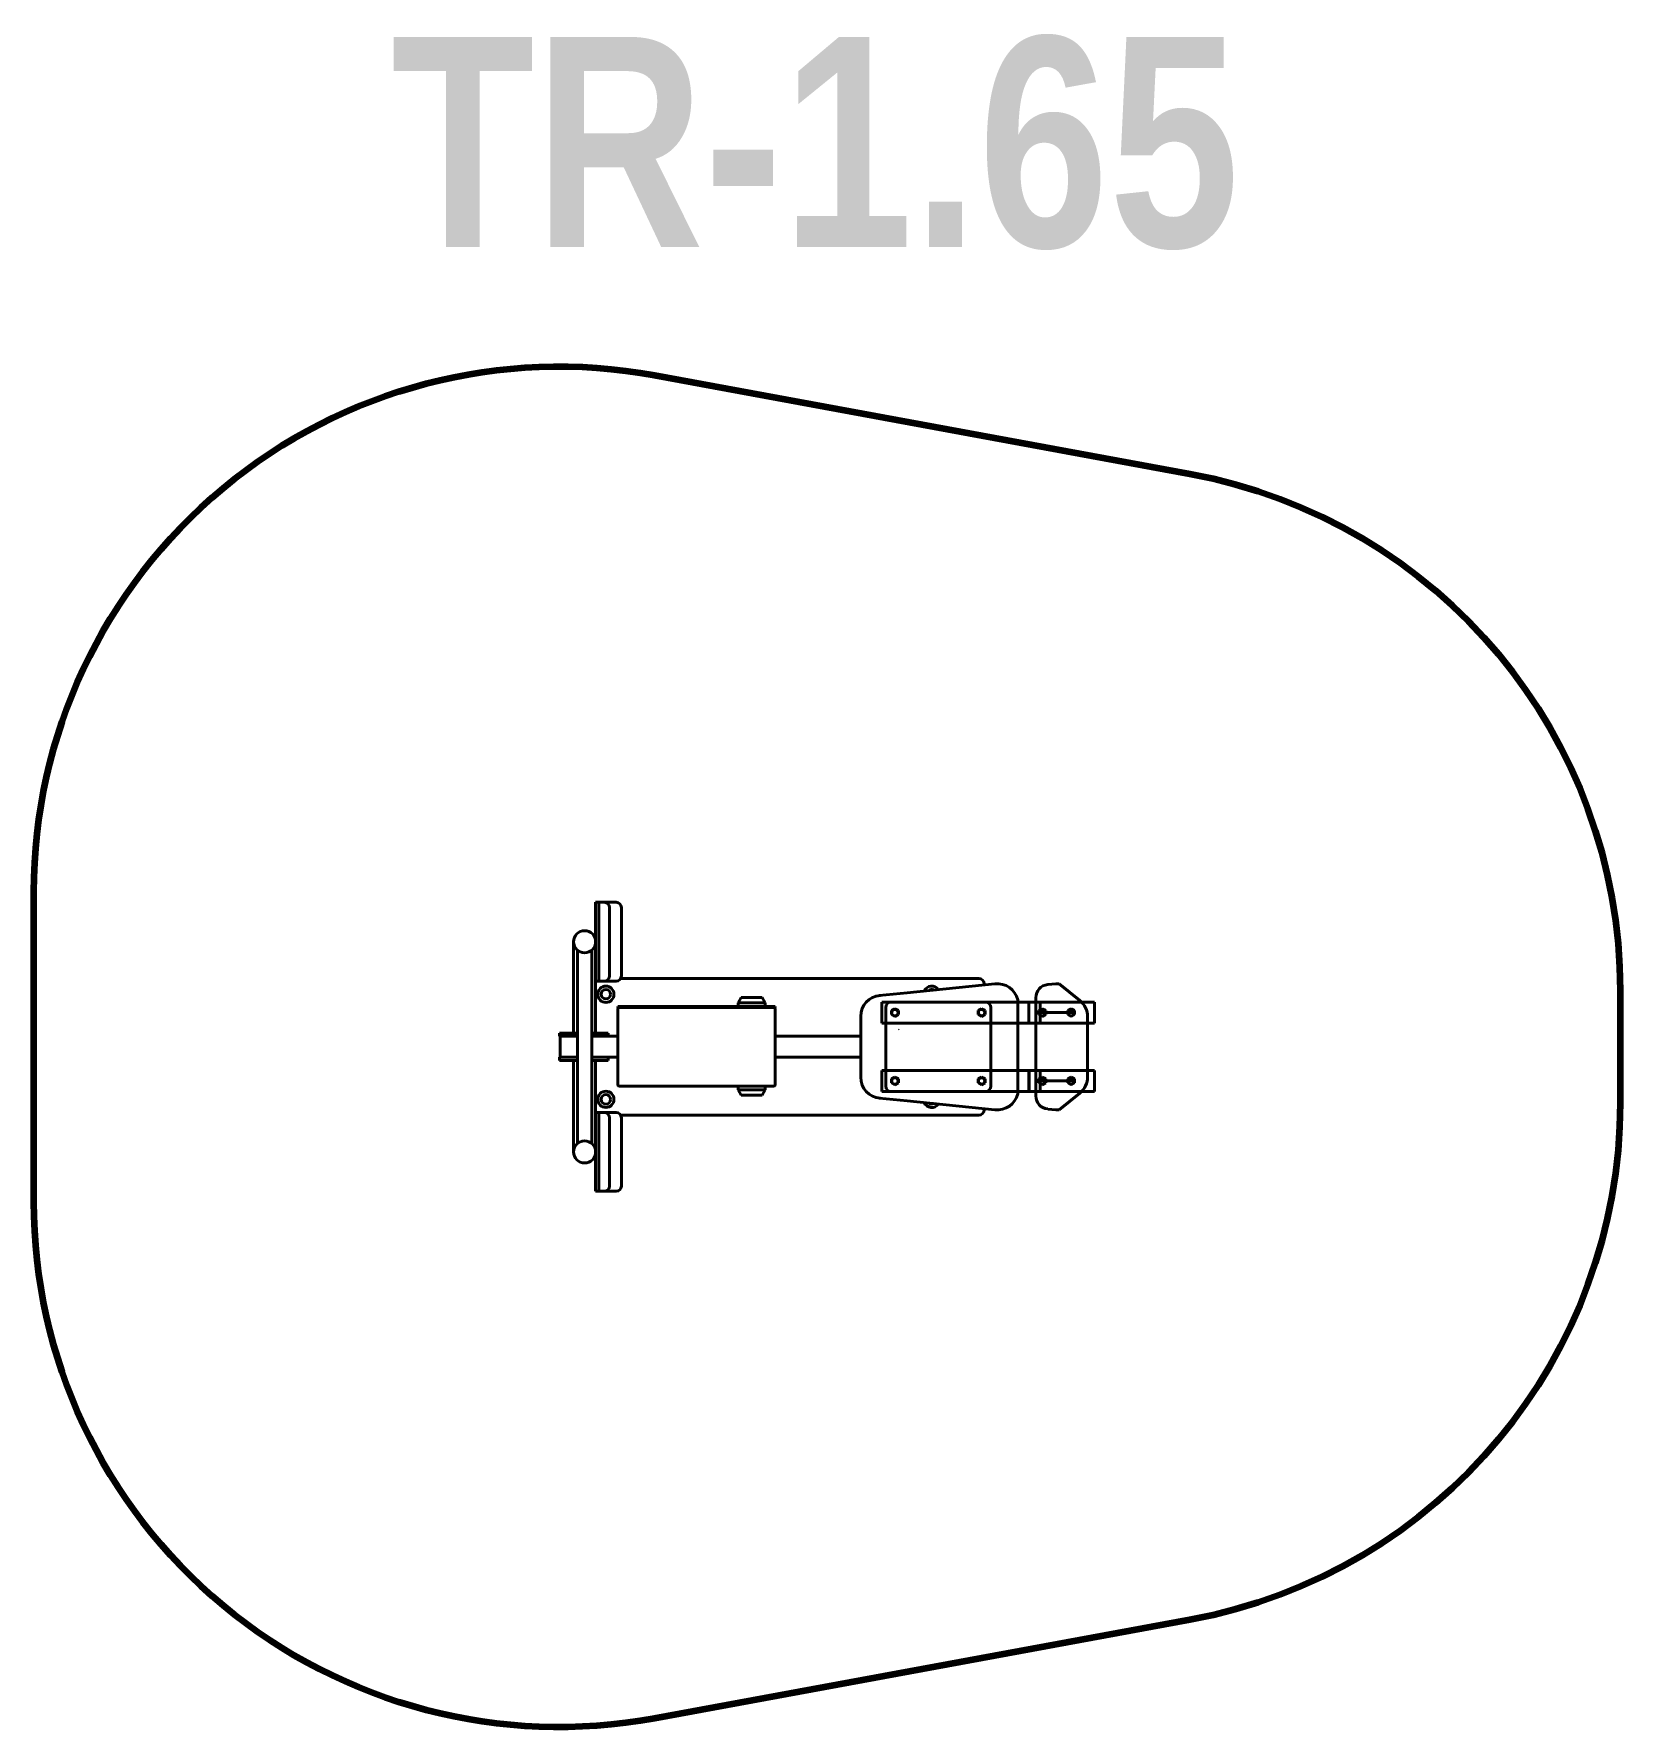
# Model space of a CAD drawing. Header units: millimetres. Extents: x 48419 to 51438, y 1795 to 5018.
import ezdxf

# ---------------------------------------------------------------- set-up
doc = ezdxf.new("R2010")
doc.units = ezdxf.units.MM
doc.layers.add('DiKom', color=7, linetype='Continuous')
doc.styles.add('style1', font='arialbd.ttf', dxfattribs={"width": 0.8})

msp = doc.modelspace()

# ---------------------------------------------------------------- linework, layer by layer
at = {"layer": 'DiKom', "color": 7, "linetype": 'Continuous', "lineweight": 40}
for p, q in [((49488, 3290), (49488, 3365)), ((49488, 3365), (49494.4, 3365)), ((49494.4, 3215), (49494.4, 3365)), ((49494.4, 3365), (49527.1, 3365)), ((49514.3, 3225), (49514.3, 3355)), ((49537.1, 3355), (49537.1, 3225)), ((49446.1, 3290), (49446.1, 3116)), ((49488, 3290), (49488, 3116)), ((49453.5, 3274), (49453.5, 2906.1)), ((49480.5, 2906.1), (49480.5, 3274)), ((49494.4, 3215), (49488, 3215)), ((49494.4, 3215), (49527.1, 3215)), ((50217.5, 3220), (49537.1, 3220)), ((50027.9, 3187.7), (50080.6, 3193)), ((50080.6, 3193), (50247.9, 3209.7)), ((50227.5, 3207.7), (50227.5, 3210)), ((50363.6, 3209.9), (50348.3, 3208.4)), ((50409.4, 3178.1), (50370, 3209.7)), ((49530, 3167), (49530, 3165)), ((49530, 3167), (49830, 3167)), ((49530, 3167), (49530, 3165)), ((49530, 3165), (49830, 3165)), ((49530, 3161), (49530, 3019)), ((49759.5, 3174), (49765.2, 3184)), ((49759.5, 3167), (49759.5, 3174)), ((49759.5, 3174), (49810.5, 3174)), ((49804.7, 3184), (49765.2, 3184)), ((49810.5, 3174), (49804.7, 3184)), ((49810.5, 3167), (49810.5, 3174)), ((49830, 3165), (49830, 3167)), ((49830, 3167), (49830, 3165)), ((49830, 3019), (49830, 3161)), ((50280.2, 3175), (50032.6, 3175)), ((50032.6, 3175), (50032.6, 3135)), ((50040.1, 3015), (50040.1, 3165)), ((50050.1, 3175), (50230.1, 3175)), ((50057.6, 3162.5), (50051.1, 3158.8)), ((50051.1, 3158.8), (50051.1, 3151.3)), ((50064.1, 3158.8), (50057.6, 3162.5)), ((50064.1, 3151.3), (50064.1, 3158.8)), ((50222.6, 3162.5), (50216.1, 3158.8)), ((50216.1, 3158.8), (50216.1, 3151.3)), ((50229.1, 3158.8), (50222.6, 3162.5)), ((50229.1, 3151.3), (50229.1, 3158.8)), ((50240.1, 3165), (50240.1, 3015)), ((50314.7, 3175), (50268.9, 3175)), ((50291.4, 3179.6), (50291.4, 3090)), ((50325.9, 3175), (50291.4, 3175)), ((50312.6, 3175), (50312.6, 3135)), ((50325.8, 3183.5), (50325.8, 3090)), ((50325.9, 3175), (50413.3, 3175)), ((50338, 3162.5), (50331.5, 3158.8)), ((50331.5, 3158.8), (50331.5, 3151.3)), ((50334, 3135), (50334, 3175)), ((50344.5, 3158.8), (50338, 3162.5)), ((50344.5, 3151.3), (50344.5, 3158.8)), ((50393.1, 3162.5), (50386.6, 3158.8)), ((50386.6, 3158.8), (50386.6, 3151.3)), ((50399.6, 3158.8), (50393.1, 3162.5)), ((50399.6, 3151.3), (50399.6, 3158.8)), ((50413.3, 3175), (50437.7, 3175)), ((50437.7, 3175), (50437.7, 3135)), ((49992.6, 3090), (49992.6, 3148)), ((50032.6, 3135), (50292.6, 3135)), ((50051.1, 3151.3), (50057.6, 3147.5)), ((50057.6, 3147.5), (50064.1, 3151.3)), ((50216.1, 3151.3), (50222.6, 3147.5)), ((50222.6, 3147.5), (50229.1, 3151.3)), ((50325.3, 3135), (50292.6, 3135)), ((50325.3, 3135), (50292.6, 3135)), ((50325.3, 3135), (50424.4, 3135)), ((50331.5, 3155), (50399.2, 3155)), ((50331.5, 3151.3), (50338, 3147.5)), ((50338, 3147.5), (50344.5, 3151.3)), ((50386.6, 3151.3), (50393.1, 3147.5)), ((50393.1, 3147.5), (50399.6, 3151.3)), ((50424.4, 3146.9), (50424.4, 3131)), ((50424.4, 3131), (50424.4, 3146.9)), ((50424.4, 3135), (50437.7, 3135)), ((50424.4, 3131), (50424.4, 3090)), ((49419, 3116), (49453.5, 3116)), ((49419, 3116), (49419, 3110)), ((49419, 3110), (49453.5, 3110)), ((49420.6, 3110), (49420.6, 3070)), ((49480.5, 3116), (49512.2, 3116)), ((49480.5, 3110), (49530, 3110)), ((49512.2, 3116), (49512.2, 3110)), ((49830, 3110), (49992.6, 3110)), ((49419, 3070), (49453.5, 3070)), ((49419, 3064), (49419, 3070)), ((49419, 3064), (49453.5, 3064)), ((49446.1, 2890), (49446.1, 3064)), ((49480.5, 3070), (49530, 3070)), ((49480.5, 3064), (49512.2, 3064)), ((49488, 2890), (49488, 3064)), ((49512.2, 3064), (49512.2, 3070)), ((49992.6, 3070), (49830, 3070)), ((49992.6, 3090), (49992.6, 3032)), ((50291.4, 3090), (50291.4, 3000.4)), ((50325.8, 3090), (50325.8, 2996.5)), ((50424.4, 3090), (50424.4, 3049)), ((50032.6, 3045), (50292.6, 3045)), ((50032.6, 3005), (50032.6, 3045)), ((50057.6, 3032.5), (50051.1, 3028.8)), ((50064.1, 3028.8), (50057.6, 3032.5)), ((50222.6, 3032.5), (50216.1, 3028.8)), ((50229.1, 3028.8), (50222.6, 3032.5)), ((50325.8, 3045), (50291.4, 3045)), ((50312.6, 3045), (50312.6, 3005)), ((50313, 3005), (50313, 3045)), ((50325.8, 3045), (50424.4, 3045)), ((50331.5, 3028.8), (50338, 3032.5)), ((50334, 3005), (50334, 3045)), ((50338, 3032.5), (50344.5, 3028.8)), ((50386.6, 3028.8), (50393.1, 3032.5)), ((50393.1, 3032.5), (50399.6, 3028.8)), ((50424.4, 3049), (50424.4, 3033.1)), ((50424.4, 3045), (50437.7, 3045)), ((50437.7, 3005), (50437.7, 3045)), ((49534, 3015), (49826, 3015)), ((49759.5, 3015), (49759.5, 3008)), ((49759.5, 3008), (49765.2, 2998)), ((49759.5, 3008), (49810.5, 3008)), ((49804.7, 2998), (49765.2, 2998)), ((49810.5, 3008), (49804.7, 2998)), ((49810.5, 3015), (49810.5, 3008)), ((50280.2, 3005), (50032.6, 3005)), ((50230.1, 3005), (50050.1, 3005)), ((50051.1, 3028.8), (50051.1, 3021.3)), ((50051.1, 3021.3), (50057.6, 3017.5)), ((50057.6, 3017.5), (50064.1, 3021.3)), ((50064.1, 3021.3), (50064.1, 3028.8)), ((50216.1, 3028.8), (50216.1, 3021.3)), ((50216.1, 3021.3), (50222.6, 3017.5)), ((50222.6, 3017.5), (50229.1, 3021.3)), ((50229.1, 3021.3), (50229.1, 3028.8)), ((50314.7, 3005), (50268.9, 3005)), ((50325.9, 3005), (50291.4, 3005)), ((50325.9, 3005), (50413.3, 3005)), ((50331.5, 3021.3), (50331.5, 3028.8)), ((50331.5, 3025), (50399.2, 3025)), ((50338, 3017.5), (50331.5, 3021.3)), ((50344.5, 3021.3), (50338, 3017.5)), ((50344.5, 3028.8), (50344.5, 3021.3)), ((50409.4, 3001.9), (50370, 2970.3)), ((50386.6, 3021.3), (50386.6, 3028.8)), ((50393.1, 3017.5), (50386.6, 3021.3)), ((50399.6, 3021.3), (50393.1, 3017.5)), ((50399.6, 3028.8), (50399.6, 3021.3)), ((50413.3, 3005), (50437.7, 3005)), ((50027.9, 2992.3), (50080.6, 2987)), ((50080.6, 2987), (50247.9, 2970.3)), ((50227.5, 2970), (50227.5, 2972.3)), ((50363.6, 2970.1), (50348.3, 2971.6)), ((49494.4, 2965), (49488, 2965)), ((49494.4, 2965), (49527.1, 2965)), ((49494.4, 2965), (49494.4, 2815)), ((49514.3, 2955), (49514.3, 2825)), ((49535.8, 2960), (50217.5, 2960)), ((49537.1, 2825), (49537.1, 2955)), ((49488, 2890), (49488, 2815)), ((49488, 2815), (49494.4, 2815)), ((49494.4, 2815), (49527.1, 2815))]:
    msp.add_line(p, q, dxfattribs=at)
at = {"layer": 'DiKom', "color": 3, "lineweight": 200}
msp.add_lwpolyline([(48419, 2795.1), (48419, 3384.9, -0.468647), (49600.2, 4368.4), (50618.9, 4180.7, -0.361797), (51437.7, 3197.2), (51437.7, 2982.8, -0.361797), (50618.9, 1999.3), (49600.2, 1811.6, -0.468647)], format="xyb", close=True, dxfattribs=at)
at = {"layer": 'DiKom', "color": 7, "linetype": 'Continuous', "lineweight": 40}
for centre, radius in [((49467, 3290), 21), ((49507.5, 3190), 15.5), ((49507.5, 3190), 9), ((50057.6, 3155), 6.18), ((50222.6, 3155), 6.18), ((50338, 3155), 6.18), ((50393.1, 3155), 6.18), ((50057.6, 3025), 6.18), ((50222.6, 3025), 6.18), ((50338, 3025), 6.18), ((50393.1, 3025), 6.18), ((49507.5, 2990), 15.5), ((49507.5, 2990), 9), ((49467, 2890), 21)]:
    msp.add_circle(centre, radius, dxfattribs=at)
for centre, radius, start, end in [((49504.3, 3355), 10, 0, 90), ((49527.1, 3355), 10, 0, 90), ((49504.3, 3225), 10, 270, 0), ((49527.1, 3225), 10, 270, 0), ((50127.5, 3190), 15.5, 35.2031, 156.1989), ((50127.5, 3190), 9, 63.7085, 127.6935), ((50217.5, 3210), 10, 0, 90), ((50252.6, 3170), 40, 13.9359, 96.7671), ((50350.8, 3183.5), 25, 95.701, 180), ((50365.3, 3170), 40, 83.2329, 92.365), ((49534, 3161), 4, 90, 180), ((49826, 3161), 4, 0, 90), ((50032.6, 3148), 40, 94.6349, 180), ((50050.1, 3165), 10, 90, 180), ((50230.1, 3165), 10, 0, 90), ((50365.3, 3170), 40, 179.9613, 180), ((50384.4, 3146.9), 40, 0, 51.2838), ((50032.6, 3148), 40, 280.7102, 280.8069), ((50032.6, 3148), 40, 322.7529, 322.7753), ((50032.6, 3032), 40, 79.1931, 79.2898), ((50032.6, 3032), 40, 180, 265.3651), ((50384.4, 3033.1), 40, 308.7162, 0), ((49534, 3019), 4, 180, 270), ((49826, 3019), 4, 270, 0), ((50050.1, 3015), 10, 180, 270), ((50230.1, 3015), 10, 270, 0), ((50252.6, 3010), 40, 263.2329, 346.0641), ((50399, 2990), 15, 89.9577, 90.0423), ((50127.5, 2990), 15.5, 203.8011, 324.7969), ((50127.5, 2990), 9, 232.3065, 296.2915), ((50217.5, 2970), 10, 270, 0), ((50350.8, 2996.5), 25, 180, 264.299), ((50365.3, 3010), 40, 267.635, 276.7671), ((49504.3, 2955), 10, 0, 90), ((49527.1, 2955), 10, 0, 90), ((49504.3, 2825), 10, 270, 0), ((49527.1, 2825), 10, 270, 0)]:
    msp.add_arc(centre, radius, start, end, dxfattribs=at)

# ---------------------------------------------------------------- texts
at = {"layer": 'DiKom', "insert": (49098.7, 5012.1), "char_height": 400, "attachment_point": 1, "style": 'style1'}
msp.add_mtext_dynamic_manual_height_columns('TR-1.65', width=2518.219, gutter_width=2.09, heights=[0], dxfattribs=at)

doc.saveas('drawing.dxf')
